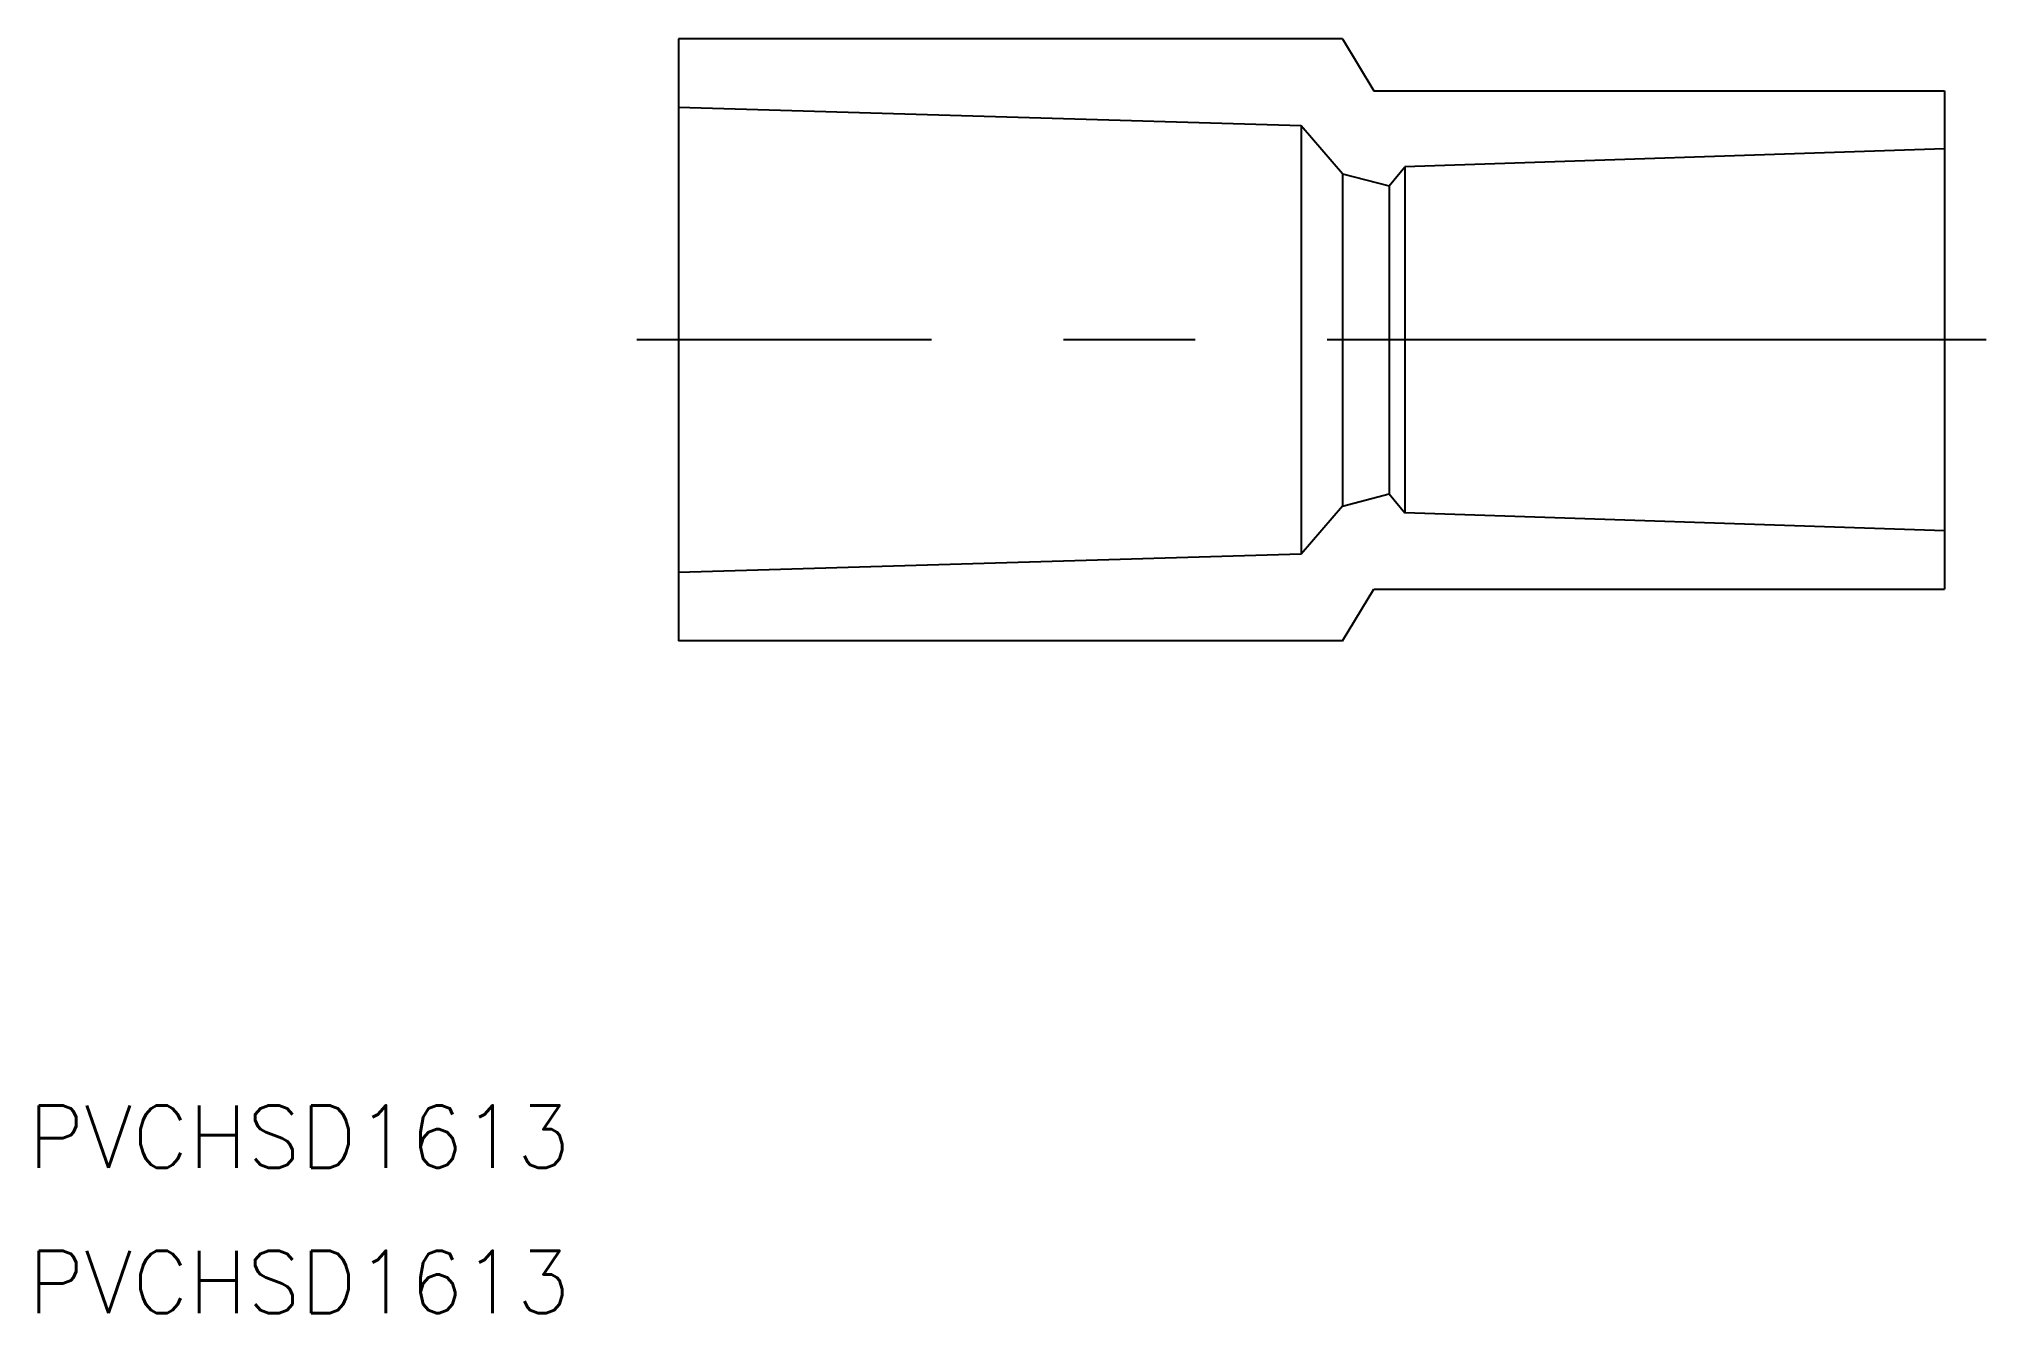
# Model space of a CAD drawing. Extents: x -30.8 to 63, y -46.9 to 14.5.
import ezdxf

# ---------------------------------------------------------------- set-up
doc = ezdxf.new("R2010")
doc.units = 0
doc.linetypes.add('CENTER', pattern=[50.8, 31.75, -6.35, 6.35, -6.35])
doc.layers.get('0').update_dxf_attribs({"linetype": 'CONTINUOUS'})
doc.layers.add('CENTER', color=1, linetype='CENTER')
doc.styles.get("Standard").update_dxf_attribs({"font": 'txt.shx', "height": 3, "bigfont": 'bigfont.shx'})

msp = doc.modelspace()

# ---------------------------------------------------------------- linework, layer by layer
at = {"color": 7, "linetype": 'CONTINUOUS'}
for p, q in [((32, 14.5), (0, 14.5)), ((0, 14.5), (0, -14.5)), ((32, 14.5), (33.5, 12)), ((33.5, 12), (61, 12)), ((61, 12), (61, -12)), ((30, 10.318), (0, 11.2)), ((30, 10.318), (30, -10.318)), ((32, 8), (30, 10.318)), ((61, 9.2), (35, 8.333)), ((32, 8), (32, -8)), ((32, 8), (34.25, 7.417)), ((34.25, 7.417), (35, 8.333)), ((35, 8.333), (35, -8.333)), ((34.25, 7.417), (34.25, -7.417)), ((32, -8), (34.25, -7.417)), ((34.25, -7.417), (35, -8.333)), ((32, -8), (30, -10.318)), ((32, -8), (30, -10.318)), ((61, -9.2), (35, -8.333)), ((30, -10.318), (0, -11.2)), ((32, -14.5), (33.5, -12)), ((33.5, -12), (61, -12)), ((32, -14.5), (0, -14.5))]:
    msp.add_line(p, q, dxfattribs=at)
at = {"layer": 'CENTER', "color": 1, "linetype": 'CENTER'}
msp.add_line((63, 0), (-2, 0), dxfattribs=at)

# ---------------------------------------------------------------- texts
at = {"color": 7, "linetype": 'CONTINUOUS'}
for p in [(-31.319, -39.872), (-31.319, -46.872)]:
    msp.add_text('PVCHSD1613', height=3, dxfattribs=at).set_placement(p)

doc.saveas('drawing.dxf')
